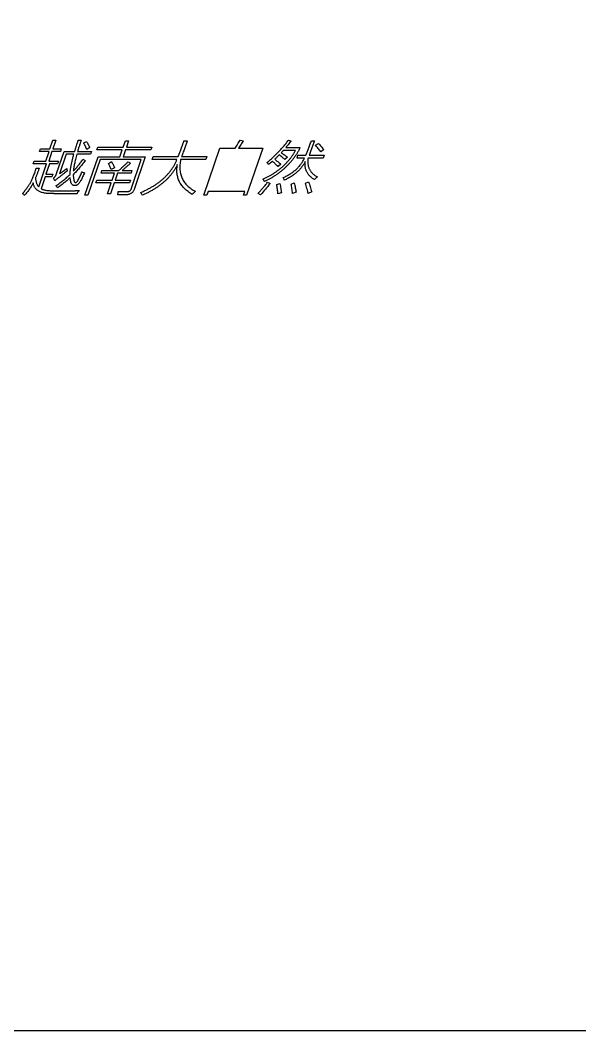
# Model space of a CAD drawing. Header units: millimetres. Extents: x 68706 to 69491, y -6452 to -3374.
# Drawn here: x 69072.3 to 69261.7, y -4143.1 to -3801.2 of the extents above; entities that cross this region are included whole.
import ezdxf

# ---------------------------------------------------------------- set-up
doc = ezdxf.new("R2010")
doc.units = ezdxf.units.MM

msp = doc.modelspace()

# ---------------------------------------------------------------- linework, layer by layer
at = {"color": 7, "linetype": 'Continuous', "lineweight": 25}
for p, q in [((69082.4, -3844.71), (69083.38, -3841.84)), ((69083.38, -3841.84), (69084.38, -3841.84)), ((69084.38, -3841.84), (69083.41, -3844.71)), ((69092.01, -3841.8), (69093, -3841.8)), ((69093.84, -3842.75), (69094.76, -3842.25)), ((69107.22, -3844.14), (69107.95, -3841.98)), ((69107.95, -3841.98), (69108.99, -3841.98)), ((69108.99, -3841.98), (69108.26, -3844.14)), ((69127.77, -3841.98), (69128.89, -3841.98)), ((69146.75, -3841.8), (69147.86, -3841.97)), ((69163.11, -3841.8), (69164, -3842.1)), ((69170.88, -3841.98), (69171.9, -3841.98)), ((69078.91, -3845.64), (69079.22, -3844.71)), ((69082.09, -3845.64), (69078.91, -3845.64)), ((69079.22, -3844.71), (69082.4, -3844.71)), ((69080.97, -3848.92), (69082.09, -3845.64)), ((69083.09, -3845.64), (69081.98, -3848.92)), ((69085.94, -3845.64), (69083.09, -3845.64)), ((69083.41, -3844.71), (69086.25, -3844.71)), ((69084.66, -3853.07), (69087.18, -3845.63)), ((69086.25, -3844.71), (69085.94, -3845.64)), ((69087.18, -3845.63), (69090.78, -3845.63)), ((69091.75, -3845.63), (69096.46, -3845.63)), ((69095.89, -3844.33), (69094.9, -3844.91)), ((69096.46, -3845.63), (69096.14, -3846.56)), ((69098.24, -3845.09), (69098.57, -3844.14)), ((69106.89, -3845.09), (69098.24, -3845.09)), ((69098.57, -3844.14), (69107.22, -3844.14)), ((69106.09, -3847.45), (69106.89, -3845.09)), ((69107.94, -3845.09), (69107.14, -3847.45)), ((69116.55, -3845.09), (69107.94, -3845.09)), ((69108.26, -3844.14), (69116.88, -3844.14)), ((69116.88, -3844.14), (69116.55, -3845.09)), ((69134.45, -3860.42), (69139.88, -3844.45)), ((69139.88, -3844.45), (69145.12, -3844.45)), ((69146.21, -3844.45), (69154.41, -3844.45)), ((69154.41, -3844.45), (69148.97, -3860.46)), ((69165.54, -3845.27), (69161.38, -3845.27)), ((69162.19, -3844.32), (69166.93, -3844.32)), ((69166.93, -3844.32), (69166.59, -3845.33)), ((69172.31, -3843.54), (69173.25, -3842.87)), ((69175.03, -3845.02), (69174.03, -3845.74)), ((69076.78, -3849.85), (69077.1, -3848.92)), ((69077.1, -3848.92), (69080.97, -3848.92)), ((69081.98, -3848.92), (69085.26, -3848.92)), ((69085.26, -3848.92), (69084.94, -3849.85)), ((69087.86, -3846.56), (69085.6, -3853.23)), ((69090.51, -3846.56), (69087.86, -3846.56)), ((69096.14, -3846.56), (69091.5, -3846.56)), ((69093.58, -3848.28), (69094.38, -3848.66)), ((69094.26, -3860.46), (69098.68, -3847.45)), ((69099.39, -3848.38), (69095.28, -3860.46)), ((69098.68, -3847.45), (69106.09, -3847.45)), ((69113.32, -3848.38), (69099.39, -3848.38)), ((69102.21, -3849.68), (69103.22, -3849.07)), ((69107.14, -3847.45), (69114.67, -3847.45)), ((69108.88, -3849.08), (69109.62, -3849.61)), ((69110.04, -3858.02), (69113.32, -3848.38)), ((69114.67, -3847.45), (69111.02, -3858.19)), ((69117, -3848.38), (69117.36, -3847.32)), ((69125.37, -3848.38), (69117, -3848.38)), ((69117.36, -3847.32), (69125.81, -3847.32)), ((69135.13, -3848.38), (69126.63, -3848.38)), ((69126.97, -3847.32), (69135.49, -3847.32)), ((69135.49, -3847.32), (69135.13, -3848.38)), ((69162.82, -3847.56), (69161.94, -3848.39)), ((69166.02, -3847.84), (69166.33, -3846.91)), ((69168.57, -3847.84), (69166.02, -3847.84)), ((69166.33, -3846.91), (69169, -3846.91)), ((69174.85, -3847.84), (69169.75, -3847.84)), ((69170.07, -3846.91), (69175.16, -3846.91)), ((69175.16, -3846.91), (69174.85, -3847.84)), ((69081.23, -3849.85), (69076.78, -3849.85)), ((69077.79, -3851.32), (69078.75, -3851.32)), ((69078.6, -3857.6), (69081.23, -3849.85)), ((69082.24, -3849.85), (69081.06, -3853.32)), ((69084.94, -3849.85), (69082.24, -3849.85)), ((69099.72, -3852.96), (69100.02, -3852.06)), ((69100.02, -3852.06), (69105.73, -3852.06)), ((69104.26, -3851.14), (69103.18, -3851.75)), ((69106.87, -3852.06), (69110.17, -3852.06)), ((69110.17, -3852.06), (69109.86, -3852.96)), ((69160.55, -3849.97), (69159.65, -3850.76)), ((69080.75, -3854.24), (69079.4, -3858.22)), ((69083.09, -3854.24), (69080.75, -3854.24)), ((69081.06, -3853.32), (69083.41, -3853.32)), ((69083.41, -3853.32), (69083.09, -3854.24)), ((69084.05, -3855.56), (69083.6, -3854.68)), ((69097.98, -3856.25), (69098.28, -3855.35)), ((69098.28, -3855.35), (69103.47, -3855.35)), ((69104.28, -3852.96), (69099.72, -3852.96)), ((69103.47, -3855.35), (69104.28, -3852.96)), ((69105.3, -3852.96), (69104.49, -3855.35)), ((69104.49, -3855.35), (69109.69, -3855.35)), ((69109.86, -3852.96), (69105.3, -3852.96)), ((69109.69, -3855.35), (69109.38, -3856.25)), ((69156.05, -3856.05), (69156.91, -3856.46)), ((69168.86, -3856.34), (69169.91, -3855.85)), ((69083.51, -3858.91), (69085.04, -3858.91)), ((69103.16, -3856.25), (69097.98, -3856.25)), ((69101.89, -3859.98), (69103.16, -3856.25)), ((69104.18, -3856.25), (69102.91, -3859.98)), ((69109.38, -3856.25), (69104.18, -3856.25)), ((69135.95, -3859.18), (69135.53, -3860.42)), ((69148.33, -3859.18), (69135.95, -3859.18)), ((69147.9, -3860.46), (69148.33, -3859.18)), ((69159.14, -3856.83), (69160.23, -3856.45)), ((69164.02, -3856.67), (69165.1, -3856.27)), ((69165.69, -3859.38), (69164.54, -3859.8)), ((69170.98, -3859.32), (69169.83, -3859.82)), ((69091.53, -3859.91), (69089.89, -3859.91)), ((69095.28, -3860.46), (69094.26, -3860.46)), ((69102.91, -3859.98), (69101.89, -3859.98)), ((69108.16, -3860.29), (69108, -3860.29)), ((69135.53, -3860.42), (69134.45, -3860.42)), ((69148.97, -3860.46), (69147.9, -3860.46)), ((69153.67, -3860.27), (69152.84, -3859.8)), ((69160.74, -3859.6), (69159.57, -3860)), ((69334.53, -4143.08), (68861.97, -4143.08))]:
    msp.add_line(p, q, dxfattribs=at)
for points, knots in [([(69098.44, -3373.77), (69098.06, -3373.78), (69097.28, -3373.79), (69096.12, -3373.81), (69094.97, -3373.84), (69093.81, -3373.88), (69092.66, -3373.93), (69091.51, -3373.99), (69090.36, -3374.06), (69089.22, -3374.13), (69088.07, -3374.22), (69086.93, -3374.31), (69085.79, -3374.41), (69084.66, -3374.52), (69083.52, -3374.64), (69082.39, -3374.77), (69081.26, -3374.9), (69080.14, -3375.05), (69079.01, -3375.2), (69077.89, -3375.36), (69076.77, -3375.53), (69075.65, -3375.71), (69074.53, -3375.89), (69073.42, -3376.09), (69072.31, -3376.29), (69071.2, -3376.5), (69070.09, -3376.72), (69068.99, -3376.95), (69067.89, -3377.19), (69066.79, -3377.44), (69065.69, -3377.69), (69064.59, -3377.96), (69063.5, -3378.23), (69062.41, -3378.51), (69061.32, -3378.8), (69060.24, -3379.1), (69059.15, -3379.4), (69058.07, -3379.72), (69056.99, -3380.04), (69055.91, -3380.37), (69054.84, -3380.71), (69053.77, -3381.06), (69052.7, -3381.42), (69051.63, -3381.79), (69050.56, -3382.16), (69049.5, -3382.54), (69048.44, -3382.94), (69046.88, -3383.52), (69044.83, -3384.34), (69042.27, -3385.43), (69039.68, -3386.61), (69037.05, -3387.88), (69034.39, -3389.23), (69031.69, -3390.67), (69028.96, -3392.21), (69026.19, -3393.83), (69023.39, -3395.53), (69020.55, -3397.33), (69017.68, -3399.21), (69014.78, -3401.18), (69011.84, -3403.24), (69008.86, -3405.39), (69005.85, -3407.63), (68999.98, -3412.1), (68991.44, -3419.04), (68980.55, -3428.79), (68970.11, -3439.09), (68960.11, -3449.94), (68950.54, -3461.34), (68941.42, -3473.3), (68934.6, -3483.13), (68929.73, -3490.59), (68926.58, -3495.55), (68923.37, -3500.74), (68920.09, -3506.17), (68916.75, -3511.83), (68913.35, -3517.72), (68909.88, -3523.84), (68906.07, -3530.71), (68902, -3538.18), (68897.8, -3546.12), (68893.81, -3553.86), (68890.05, -3561.4), (68886.5, -3568.73), (68883.63, -3574.9), (68881.34, -3579.97), (68879.52, -3584.02), (68877.71, -3588.13), (68875.89, -3592.29), (68874.07, -3596.51), (68872.25, -3600.78), (68870.43, -3605.1), (68868.61, -3609.48), (68866.78, -3613.91), (68864.96, -3618.4), (68863.13, -3622.94), (68861.3, -3627.54), (68859.47, -3632.19), (68857.64, -3636.9), (68855.8, -3641.66), (68853.97, -3646.47), (68852.13, -3651.34), (68850.29, -3656.27), (68848.45, -3661.25), (68846.61, -3666.28), (68843.59, -3674.64), (68839.45, -3686.32), (68834.31, -3701.35), (68829.34, -3716.42), (68824.55, -3731.54), (68819.92, -3746.69), (68815.47, -3761.89), (68811.19, -3777.12), (68807.07, -3792.4), (68803.13, -3807.72), (68799.36, -3823.09), (68795.76, -3838.49), (68792.33, -3853.94), (68789.49, -3867.48), (68787.12, -3879.19), (68785.16, -3889.15), (68783.2, -3899.38), (68781.23, -3909.89), (68779.25, -3920.69), (68777.27, -3931.76), (68775.28, -3943.12), (68773.29, -3954.75), (68771.29, -3966.67), (68769.28, -3978.86), (68767.27, -3991.34), (68765.25, -4004.09), (68763.22, -4017.13), (68761.19, -4030.44), (68759.15, -4044.04), (68757.11, -4057.92), (68755.19, -4071.21), (68753.39, -4083.82), (68751.74, -4095.67), (68750.12, -4107.51), (68748.53, -4119.37), (68746.98, -4131.22), (68745.96, -4139.13), (68745.46, -4143.08)], [0, 0, 0, 0, 0.001295, 0.002587, 0.003877, 0.005165, 0.00645, 0.007734, 0.009015, 0.010295, 0.011573, 0.012849, 0.014123, 0.015396, 0.016667, 0.017936, 0.019204, 0.020471, 0.021737, 0.023001, 0.024264, 0.025527, 0.026788, 0.028048, 0.029308, 0.030567, 0.031825, 0.033082, 0.034339, 0.035596, 0.036852, 0.038108, 0.039364, 0.04062, 0.041876, 0.043131, 0.044387, 0.045643, 0.0469, 0.048156, 0.049414, 0.050671, 0.051929, 0.053188, 0.054448, 0.055708, 0.05697, 0.058232, 0.061259, 0.064359, 0.067534, 0.070786, 0.074116, 0.077526, 0.081018, 0.084592, 0.088249, 0.091992, 0.09582, 0.099735, 0.103737, 0.107828, 0.112009, 0.116279, 0.132523, 0.148793, 0.165128, 0.181565, 0.19814, 0.21489, 0.231848, 0.23814, 0.24469, 0.251497, 0.258563, 0.265888, 0.273474, 0.28132, 0.289428, 0.299757, 0.309773, 0.319476, 0.328868, 0.33795, 0.346724, 0.351618, 0.356567, 0.361573, 0.366635, 0.371754, 0.376929, 0.382161, 0.387449, 0.392794, 0.398196, 0.403655, 0.409171, 0.414744, 0.420375, 0.426062, 0.431807, 0.43761, 0.443469, 0.449387, 0.455362, 0.461395, 0.47912, 0.496827, 0.514517, 0.532193, 0.549856, 0.56751, 0.585156, 0.602796, 0.620432, 0.638068, 0.655704, 0.673343, 0.690988, 0.70199, 0.7133, 0.724918, 0.736844, 0.749079, 0.761622, 0.774474, 0.787635, 0.801105, 0.814884, 0.828973, 0.843371, 0.858079, 0.873097, 0.888425, 0.904062, 0.92001, 0.933344, 0.946677, 0.960009, 0.97334, 0.98667, 1, 1, 1, 1]), ([(69098.44, -3373.77), (69098.06, -3373.78), (69097.28, -3373.79), (69096.12, -3373.81), (69094.97, -3373.84), (69093.81, -3373.88), (69092.66, -3373.93), (69091.51, -3373.99), (69090.36, -3374.06), (69089.22, -3374.13), (69088.07, -3374.22), (69086.93, -3374.31), (69085.79, -3374.41), (69084.66, -3374.52), (69083.52, -3374.64), (69082.39, -3374.77), (69081.26, -3374.9), (69080.14, -3375.05), (69079.01, -3375.2), (69077.89, -3375.36), (69076.77, -3375.53), (69075.65, -3375.71), (69074.53, -3375.89), (69073.42, -3376.09), (69072.31, -3376.29), (69071.2, -3376.5), (69070.09, -3376.72), (69068.99, -3376.95), (69067.89, -3377.19), (69066.79, -3377.44), (69065.69, -3377.69), (69064.59, -3377.96), (69063.5, -3378.23), (69062.41, -3378.51), (69061.32, -3378.8), (69060.24, -3379.1), (69059.15, -3379.4), (69058.07, -3379.72), (69056.99, -3380.04), (69055.91, -3380.37), (69054.84, -3380.71), (69053.77, -3381.06), (69052.7, -3381.42), (69051.63, -3381.79), (69050.56, -3382.16), (69049.5, -3382.54), (69048.44, -3382.94), (69046.88, -3383.52), (69044.83, -3384.34), (69042.27, -3385.43), (69039.68, -3386.61), (69037.05, -3387.88), (69034.39, -3389.23), (69031.69, -3390.67), (69028.96, -3392.21), (69026.19, -3393.83), (69023.39, -3395.53), (69020.55, -3397.33), (69017.68, -3399.21), (69014.78, -3401.18), (69011.84, -3403.24), (69008.86, -3405.39), (69005.85, -3407.63), (68999.98, -3412.1), (68991.44, -3419.04), (68980.55, -3428.79), (68970.11, -3439.09), (68960.11, -3449.94), (68950.54, -3461.34), (68941.42, -3473.3), (68934.6, -3483.13), (68929.73, -3490.59), (68926.58, -3495.55), (68923.37, -3500.74), (68920.09, -3506.17), (68916.75, -3511.83), (68913.35, -3517.72), (68909.88, -3523.84), (68906.07, -3530.71), (68902, -3538.18), (68897.8, -3546.12), (68893.81, -3553.86), (68890.05, -3561.4), (68886.5, -3568.73), (68883.63, -3574.9), (68881.34, -3579.97), (68879.52, -3584.02), (68877.71, -3588.13), (68875.89, -3592.29), (68874.07, -3596.51), (68872.25, -3600.78), (68870.43, -3605.1), (68868.61, -3609.48), (68866.78, -3613.91), (68864.96, -3618.4), (68863.13, -3622.94), (68861.3, -3627.54), (68859.47, -3632.19), (68857.64, -3636.9), (68855.8, -3641.66), (68853.97, -3646.47), (68852.13, -3651.34), (68850.29, -3656.27), (68848.45, -3661.25), (68846.61, -3666.28), (68843.59, -3674.64), (68839.45, -3686.32), (68834.31, -3701.35), (68829.34, -3716.42), (68824.55, -3731.54), (68819.92, -3746.69), (68815.47, -3761.89), (68811.19, -3777.12), (68807.07, -3792.4), (68803.13, -3807.72), (68799.36, -3823.09), (68795.76, -3838.49), (68792.33, -3853.94), (68789.49, -3867.48), (68787.12, -3879.19), (68785.16, -3889.15), (68783.2, -3899.38), (68781.23, -3909.89), (68779.25, -3920.69), (68777.27, -3931.76), (68775.28, -3943.12), (68773.29, -3954.75), (68771.29, -3966.67), (68769.28, -3978.86), (68767.27, -3991.34), (68765.25, -4004.09), (68763.22, -4017.13), (68761.19, -4030.44), (68759.15, -4044.04), (68757.11, -4057.92), (68755.19, -4071.21), (68753.39, -4083.82), (68751.74, -4095.67), (68750.12, -4107.51), (68748.53, -4119.37), (68746.98, -4131.22), (68745.96, -4139.13), (68745.46, -4143.08)], [0, 0, 0, 0, 0.001295, 0.002587, 0.003877, 0.005165, 0.00645, 0.007734, 0.009015, 0.010295, 0.011573, 0.012849, 0.014123, 0.015396, 0.016667, 0.017936, 0.019204, 0.020471, 0.021737, 0.023001, 0.024264, 0.025527, 0.026788, 0.028048, 0.029308, 0.030567, 0.031825, 0.033082, 0.034339, 0.035596, 0.036852, 0.038108, 0.039364, 0.04062, 0.041876, 0.043131, 0.044387, 0.045643, 0.0469, 0.048156, 0.049414, 0.050671, 0.051929, 0.053188, 0.054448, 0.055708, 0.05697, 0.058232, 0.061259, 0.064359, 0.067534, 0.070786, 0.074116, 0.077526, 0.081018, 0.084592, 0.088249, 0.091992, 0.09582, 0.099735, 0.103737, 0.107828, 0.112009, 0.116279, 0.132523, 0.148793, 0.165128, 0.181565, 0.19814, 0.21489, 0.231848, 0.23814, 0.24469, 0.251497, 0.258563, 0.265888, 0.273474, 0.28132, 0.289428, 0.299757, 0.309773, 0.319476, 0.328868, 0.33795, 0.346724, 0.351618, 0.356567, 0.361573, 0.366635, 0.371754, 0.376929, 0.382161, 0.387449, 0.392794, 0.398196, 0.403655, 0.409171, 0.414744, 0.420375, 0.426062, 0.431807, 0.43761, 0.443469, 0.449387, 0.455362, 0.461395, 0.47912, 0.496827, 0.514517, 0.532193, 0.549856, 0.56751, 0.585156, 0.602796, 0.620432, 0.638068, 0.655704, 0.673343, 0.690988, 0.70199, 0.7133, 0.724918, 0.736844, 0.749079, 0.761622, 0.774474, 0.787635, 0.801105, 0.814884, 0.828973, 0.843371, 0.858079, 0.873097, 0.888425, 0.904062, 0.92001, 0.933344, 0.946677, 0.960009, 0.97334, 0.98667, 1, 1, 1, 1]), ([(69451.05, -4143.08), (69450.77, -4140.89), (69450.21, -4136.51), (69449.36, -4129.95), (69448.5, -4123.39), (69447.63, -4116.83), (69446.76, -4110.27), (69445.87, -4103.71), (69444.97, -4097.15), (69444.06, -4090.59), (69443.14, -4084.04), (69442.22, -4077.48), (69440.32, -4064.22), (69437.45, -4044.6), (69433.59, -4018.97), (69429.74, -3994.37), (69425.93, -3970.8), (69422.14, -3948.27), (69418.38, -3926.77), (69414.64, -3906.3), (69410.92, -3886.86), (69407.73, -3870.89), (69405.04, -3858.06), (69402.86, -3848), (69400.61, -3837.97), (69398.28, -3827.95), (69395.89, -3817.95), (69393.42, -3807.97), (69390.88, -3798), (69388.26, -3788.06), (69385.58, -3778.13), (69382.82, -3768.22), (69379.99, -3758.33), (69377.09, -3748.46), (69374.12, -3738.6), (69371.08, -3728.76), (69367.96, -3718.94), (69364.77, -3709.14), (69361.51, -3699.36), (69358.18, -3689.59), (69354.77, -3679.85), (69351.18, -3669.79), (69347.42, -3659.5), (69343.53, -3649.06), (69339.65, -3638.88), (69335.78, -3628.95), (69331.93, -3619.29), (69328.09, -3609.88), (69324.26, -3600.73), (69320.45, -3591.84), (69316.64, -3583.21), (69313.5, -3576.26), (69311.01, -3570.88), (69309.16, -3566.97), (69307.23, -3562.99), (69305.25, -3558.95), (69303.19, -3554.84), (69301.06, -3550.68), (69298.87, -3546.44), (69296.61, -3542.15), (69294.28, -3537.79), (69291.89, -3533.37), (69287.97, -3526.22), (69282.61, -3516.7), (69275.86, -3505.17), (69269.36, -3494.58), (69263.84, -3486.04), (69259.21, -3479.24), (69255.39, -3473.86), (69251.5, -3468.59), (69247.51, -3463.42), (69243.44, -3458.36), (69239.29, -3453.4), (69235.05, -3448.54), (69230.73, -3443.79), (69226.33, -3439.14), (69221.84, -3434.59), (69217.26, -3430.15), (69212.6, -3425.81), (69207.86, -3421.57), (69203.03, -3417.44), (69198.12, -3413.41), (69193.04, -3409.42), (69187.86, -3405.52), (69182.63, -3401.78), (69177.51, -3398.31), (69172.49, -3395.12), (69167.58, -3392.2), (69162.78, -3389.55), (69158.08, -3387.18), (69153.49, -3385.07), (69149.71, -3383.54), (69146.74, -3382.43), (69144.53, -3381.66), (69142.32, -3380.91), (69140.1, -3380.21), (69137.87, -3379.54), (69135.62, -3378.91), (69133.37, -3378.31), (69131.11, -3377.75), (69128.84, -3377.23), (69126.56, -3376.74), (69124.27, -3376.3), (69121.97, -3375.88), (69119.66, -3375.51), (69117.34, -3375.17), (69115.01, -3374.86), (69112.67, -3374.6), (69110.33, -3374.37), (69107.97, -3374.17), (69105.6, -3374.02), (69103.22, -3373.9), (69100.84, -3373.81), (69099.24, -3373.79), (69098.44, -3373.77)], [0, 0, 0, 0, 0.007382, 0.014763, 0.022145, 0.029527, 0.03691, 0.044292, 0.051675, 0.059059, 0.066442, 0.073826, 0.08121, 0.111264, 0.140175, 0.167943, 0.19457, 0.220057, 0.244403, 0.267611, 0.289683, 0.310618, 0.322095, 0.333569, 0.345041, 0.356511, 0.36798, 0.379448, 0.390916, 0.402386, 0.413856, 0.425328, 0.436802, 0.44828, 0.459761, 0.471247, 0.482737, 0.494233, 0.505735, 0.517243, 0.528759, 0.540282, 0.552984, 0.565411, 0.577564, 0.589442, 0.601048, 0.612381, 0.623443, 0.634233, 0.644754, 0.655007, 0.659743, 0.664575, 0.669503, 0.674527, 0.679648, 0.684867, 0.690182, 0.695595, 0.701105, 0.706713, 0.712419, 0.728381, 0.743283, 0.757129, 0.769927, 0.777317, 0.784667, 0.791978, 0.799254, 0.806497, 0.813711, 0.820899, 0.828063, 0.835206, 0.842332, 0.849443, 0.856543, 0.863634, 0.870721, 0.877805, 0.884891, 0.892335, 0.899503, 0.906399, 0.91303, 0.919399, 0.925514, 0.931381, 0.937009, 0.942408, 0.945018, 0.947623, 0.950226, 0.952826, 0.955425, 0.958023, 0.96062, 0.963217, 0.965816, 0.968416, 0.971019, 0.973625, 0.976235, 0.978849, 0.981468, 0.984093, 0.986724, 0.989362, 0.992009, 0.994663, 0.997327, 1, 1, 1, 1]), ([(69451.05, -4143.08), (69450.77, -4140.89), (69450.21, -4136.51), (69449.36, -4129.95), (69448.5, -4123.39), (69447.63, -4116.83), (69446.76, -4110.27), (69445.87, -4103.71), (69444.97, -4097.15), (69444.06, -4090.59), (69443.14, -4084.04), (69442.22, -4077.48), (69440.32, -4064.22), (69437.45, -4044.6), (69433.59, -4018.97), (69429.74, -3994.37), (69425.93, -3970.8), (69422.14, -3948.27), (69418.38, -3926.77), (69414.64, -3906.3), (69410.92, -3886.86), (69407.73, -3870.89), (69405.04, -3858.06), (69402.86, -3848), (69400.61, -3837.97), (69398.28, -3827.95), (69395.89, -3817.95), (69393.42, -3807.97), (69390.88, -3798), (69388.26, -3788.06), (69385.58, -3778.13), (69382.82, -3768.22), (69379.99, -3758.33), (69377.09, -3748.46), (69374.12, -3738.6), (69371.08, -3728.76), (69367.96, -3718.94), (69364.77, -3709.14), (69361.51, -3699.36), (69358.18, -3689.59), (69354.77, -3679.85), (69351.18, -3669.79), (69347.42, -3659.5), (69343.53, -3649.06), (69339.65, -3638.88), (69335.78, -3628.95), (69331.93, -3619.29), (69328.09, -3609.88), (69324.26, -3600.73), (69320.45, -3591.84), (69316.64, -3583.21), (69313.5, -3576.26), (69311.01, -3570.88), (69309.16, -3566.97), (69307.23, -3562.99), (69305.25, -3558.95), (69303.19, -3554.84), (69301.06, -3550.68), (69298.87, -3546.44), (69296.61, -3542.15), (69294.28, -3537.79), (69291.89, -3533.37), (69287.97, -3526.22), (69282.61, -3516.7), (69275.86, -3505.17), (69269.36, -3494.58), (69263.84, -3486.04), (69259.21, -3479.24), (69255.39, -3473.86), (69251.5, -3468.59), (69247.51, -3463.42), (69243.44, -3458.36), (69239.29, -3453.4), (69235.05, -3448.54), (69230.73, -3443.79), (69226.33, -3439.14), (69221.84, -3434.59), (69217.26, -3430.15), (69212.6, -3425.81), (69207.86, -3421.57), (69203.03, -3417.44), (69198.12, -3413.41), (69193.04, -3409.42), (69187.86, -3405.52), (69182.63, -3401.78), (69177.51, -3398.31), (69172.49, -3395.12), (69167.58, -3392.2), (69162.78, -3389.55), (69158.08, -3387.18), (69153.49, -3385.07), (69149.71, -3383.54), (69146.74, -3382.43), (69144.53, -3381.66), (69142.32, -3380.91), (69140.1, -3380.21), (69137.87, -3379.54), (69135.62, -3378.91), (69133.37, -3378.31), (69131.11, -3377.75), (69128.84, -3377.23), (69126.56, -3376.74), (69124.27, -3376.3), (69121.97, -3375.88), (69119.66, -3375.51), (69117.34, -3375.17), (69115.01, -3374.86), (69112.67, -3374.6), (69110.33, -3374.37), (69107.97, -3374.17), (69105.6, -3374.02), (69103.22, -3373.9), (69100.84, -3373.81), (69099.24, -3373.79), (69098.44, -3373.77)], [0, 0, 0, 0, 0.0073815, 0.0147632, 0.0221451, 0.0295273, 0.0369097, 0.0442923, 0.0516753, 0.0590585, 0.0664421, 0.0738259, 0.0812102, 0.1112641, 0.140175, 0.1679435, 0.1945704, 0.2200566, 0.2444032, 0.2676114, 0.2896826, 0.3106184, 0.3220953, 0.3335693, 0.345041, 0.356511, 0.3679798, 0.3794481, 0.3909165, 0.4023855, 0.4138558, 0.4253279, 0.4368025, 0.4482801, 0.4597614, 0.4712469, 0.4827372, 0.494233, 0.5057347, 0.5172431, 0.5287587, 0.540282, 0.5529842, 0.5654112, 0.5775637, 0.5894424, 0.6010479, 0.612381, 0.6234425, 0.6342334, 0.6447544, 0.6550066, 0.6597427, 0.6645746, 0.6695026, 0.6745272, 0.6796484, 0.6848665, 0.6901819, 0.6955946, 0.701105, 0.7067132, 0.7124194, 0.7283814, 0.7432827, 0.7571289, 0.7699267, 0.7773172, 0.7846667, 0.791978, 0.7992539, 0.8064975, 0.8137114, 0.8208989, 0.8280627, 0.8352059, 0.8423317, 0.8494429, 0.8565428, 0.8636345, 0.8707209, 0.8778053, 0.8848908, 0.8923349, 0.8995029, 0.9063995, 0.9130295, 0.9193988, 0.9255136, 0.9313811, 0.9370095, 0.942408, 0.9450175, 0.9476233, 0.950226, 0.9528263, 0.955425, 0.9580225, 0.9606198, 0.9632174, 0.9658161, 0.9684164, 0.9710192, 0.973625, 0.9762346, 0.9788486, 0.9814677, 0.9840926, 0.986724, 0.9893624, 0.9920086, 0.9946631, 0.9973267, 1, 1, 1, 1]), ([(69158.25, -3536.03), (69158.94, -3536.91), (69159.62, -3537.79), (69162.6, -3541.75), (69164.8, -3544.89), (69169.07, -3551.25), (69171.13, -3554.47), (69175.17, -3560.97), (69177.15, -3564.25), (69181.05, -3570.85), (69182.96, -3574.17), (69186.74, -3580.84), (69188.61, -3584.2), (69192.29, -3590.93), (69194.11, -3594.32), (69196.8, -3599.42), (69197.68, -3601.12), (69199.45, -3604.54), (69200.32, -3606.25), (69202.91, -3611.41), (69204.6, -3614.85), (69207.86, -3621.78), (69209.45, -3625.26), (69212.55, -3632.23), (69214.07, -3635.73), (69217.07, -3642.74), (69218.55, -3646.25), (69222.94, -3656.79), (69225.81, -3663.84), (69234.23, -3685.04), (69239.58, -3699.26), (69254.9, -3742.12), (69264.12, -3771.01), (69276.43, -3814.8), (69280.29, -3829.47), (69285.7, -3851.59), (69287.43, -3858.98), (69290.79, -3873.81), (69292.41, -3881.24), (69295.51, -3896.14), (69296.98, -3903.62), (69299.83, -3918.6), (69301.2, -3926.11), (69305.26, -3948.64), (69307.89, -3963.69), (69319.71, -4033.4), (69327.93, -4088.17), (69335.1, -4143.08)], [0.052414, 0.052414, 0.052414, 0.052414, 0.0546875, 0.0546875, 0.0625, 0.0625, 0.0703125, 0.0703125, 0.078125, 0.078125, 0.0859375, 0.0859375, 0.09375, 0.09375, 0.1015625, 0.1015625, 0.1054688, 0.1054688, 0.109375, 0.109375, 0.1171875, 0.1171875, 0.125, 0.125, 0.1328125, 0.1328125, 0.140625, 0.140625, 0.15625, 0.15625, 0.1875, 0.1875, 0.25, 0.25, 0.28125, 0.28125, 0.296875, 0.296875, 0.3125, 0.3125, 0.328125, 0.328125, 0.34375, 0.34375, 0.375, 0.375, 0.4884532, 0.4884532, 0.4884532, 0.4884532]), ([(69090.78, -3845.63), (69090.82, -3845.49), (69090.91, -3845.22), (69091.03, -3844.79), (69091.17, -3844.35), (69091.32, -3843.88), (69091.48, -3843.39), (69091.64, -3842.88), (69091.82, -3842.35), (69091.95, -3841.98), (69092.01, -3841.8)], [0, 0, 0, 0, 0.104556, 0.215171, 0.331165, 0.453435, 0.581311, 0.715033, 0.854369, 1, 1, 1, 1]), ([(69093, -3841.8), (69092.89, -3842.11), (69092.67, -3842.73), (69092.35, -3843.68), (69092.04, -3844.64), (69091.85, -3845.3), (69091.75, -3845.63)], [0, 0, 0, 0, 0.243481, 0.490978, 0.743434, 1, 1, 1, 1]), ([(69094.76, -3842.25), (69094.83, -3842.38), (69094.97, -3842.61), (69095.17, -3842.94), (69095.34, -3843.25), (69095.49, -3843.52), (69095.62, -3843.77), (69095.73, -3843.98), (69095.82, -3844.16), (69095.86, -3844.28), (69095.89, -3844.33)], [0, 0, 0, 0, 0.180281, 0.344168, 0.493329, 0.626132, 0.742608, 0.84443, 0.930031, 1, 1, 1, 1]), ([(69128.89, -3841.98), (69128.83, -3842.16), (69128.71, -3842.54), (69128.5, -3843.12), (69128.29, -3843.73), (69128.05, -3844.38), (69127.8, -3845.07), (69127.54, -3845.79), (69127.26, -3846.54), (69127.07, -3847.06), (69126.97, -3847.32)], [0, 0, 0, 0, 0.10161, 0.209443, 0.324763, 0.446316, 0.574882, 0.709516, 0.851636, 1, 1, 1, 1]), ([(69127.15, -3843.77), (69127.19, -3843.65), (69127.28, -3843.4), (69127.42, -3842.99), (69127.58, -3842.51), (69127.7, -3842.17), (69127.77, -3841.98)], [0, 0, 0, 0, 0.19226, 0.423272, 0.691549, 1, 1, 1, 1]), ([(69145.12, -3844.45), (69145.25, -3844.25), (69145.52, -3843.84), (69145.92, -3843.2), (69146.33, -3842.51), (69146.61, -3842.04), (69146.75, -3841.8)], [0, 0, 0, 0, 0.229303, 0.472178, 0.729644, 1, 1, 1, 1]), ([(69147.86, -3841.97), (69147.6, -3842.38), (69147.06, -3843.22), (69146.5, -3844.04), (69146.21, -3844.45)], [0, 0, 0, 0, 0.489899, 1, 1, 1, 1]), ([(69155.85, -3849.38), (69156.18, -3849.11), (69156.85, -3848.57), (69157.82, -3847.71), (69158.76, -3846.82), (69159.68, -3845.89), (69160.58, -3844.92), (69161.45, -3843.92), (69162.3, -3842.88), (69162.84, -3842.16), (69163.11, -3841.8)], [0, 0, 0, 0, 0.122398, 0.245051, 0.368466, 0.492607, 0.61779, 0.743965, 0.871269, 1, 1, 1, 1]), ([(69164, -3842.1), (69163.83, -3842.31), (69163.51, -3842.72), (69163.04, -3843.31), (69162.61, -3843.84), (69162.33, -3844.16), (69162.19, -3844.32)], [0, 0, 0, 0, 0.283768, 0.545067, 0.784091, 1, 1, 1, 1]), ([(69169, -3846.91), (69169.07, -3846.74), (69169.23, -3846.38), (69169.45, -3845.83), (69169.68, -3845.25), (69169.91, -3844.65), (69170.15, -3844.02), (69170.39, -3843.37), (69170.63, -3842.68), (69170.79, -3842.22), (69170.88, -3841.98)], [0, 0, 0, 0, 0.107853, 0.220917, 0.338408, 0.460945, 0.588427, 0.720672, 0.8582, 1, 1, 1, 1]), ([(69171.9, -3841.98), (69171.76, -3842.38), (69171.47, -3843.19), (69171.03, -3844.41), (69170.56, -3845.66), (69170.23, -3846.49), (69170.07, -3846.91)], [0, 0, 0, 0, 0.241749, 0.489065, 0.741976, 1, 1, 1, 1]), ([(69094.9, -3844.91), (69094.87, -3844.84), (69094.81, -3844.7), (69094.71, -3844.47), (69094.6, -3844.23), (69094.47, -3843.97), (69094.33, -3843.69), (69094.18, -3843.39), (69094.01, -3843.08), (69093.9, -3842.87), (69093.84, -3842.75)], [0, 0, 0, 0, 0.091728, 0.19299, 0.303711, 0.424003, 0.554396, 0.693309, 0.841859, 1, 1, 1, 1]), ([(69125.81, -3847.32), (69125.89, -3847.14), (69126.03, -3846.79), (69126.25, -3846.23), (69126.47, -3845.66), (69126.61, -3845.27), (69126.69, -3845.07)], [0, 0, 0, 0, 0.235873, 0.481398, 0.736412, 1, 1, 1, 1]), ([(69126.69, -3845.07), (69126.76, -3844.86), (69126.92, -3844.43), (69127.07, -3843.99), (69127.15, -3843.77)], [0, 0, 0, 0, 0.4813508, 1, 1, 1, 1]), ([(69154.5, -3854.93), (69154.8, -3854.79), (69155.4, -3854.53), (69156.28, -3854.09), (69157.13, -3853.63), (69157.95, -3853.14), (69158.74, -3852.63), (69159.5, -3852.09), (69160.24, -3851.52), (69160.94, -3850.93), (69161.62, -3850.31), (69162.27, -3849.67), (69162.88, -3849), (69163.48, -3848.31), (69164.04, -3847.59), (69164.57, -3846.84), (69165.08, -3846.07), (69165.39, -3845.54), (69165.54, -3845.27)], [0, 0, 0, 0, 0.066616, 0.132159, 0.19672, 0.260639, 0.32374, 0.386328, 0.448132, 0.509792, 0.571003, 0.63202, 0.692949, 0.754025, 0.814955, 0.876275, 0.937885, 1, 1, 1, 1]), ([(69166.59, -3845.33), (69166.42, -3845.62), (69166.07, -3846.2), (69165.51, -3847.04), (69164.92, -3847.85), (69164.32, -3848.64), (69163.68, -3849.39), (69163.02, -3850.11), (69162.33, -3850.81), (69161.62, -3851.48), (69160.88, -3852.11), (69160.12, -3852.72), (69159.33, -3853.3), (69158.52, -3853.85), (69157.68, -3854.38), (69156.81, -3854.87), (69155.92, -3855.34), (69155.31, -3855.62), (69155, -3855.76)], [0, 0, 0, 0, 0.064284, 0.12792, 0.190952, 0.253552, 0.315633, 0.377429, 0.439163, 0.500543, 0.562055, 0.623663, 0.685356, 0.747442, 0.809754, 0.8726, 0.935936, 1, 1, 1, 1]), ([(69161.38, -3845.27), (69161.26, -3845.41), (69161.03, -3845.68), (69160.78, -3845.94), (69160.65, -3846.07)], [0, 0, 0, 0, 0.49575, 1, 1, 1, 1]), ([(69174.03, -3845.74), (69173.9, -3845.55), (69173.63, -3845.17), (69173.21, -3844.61), (69172.77, -3844.06), (69172.47, -3843.71), (69172.31, -3843.54)], [0, 0, 0, 0, 0.251831, 0.501948, 0.75163, 1, 1, 1, 1]), ([(69173.25, -3842.87), (69173.42, -3843.05), (69173.73, -3843.41), (69174.19, -3843.95), (69174.62, -3844.48), (69174.9, -3844.84), (69175.03, -3845.02)], [0, 0, 0, 0, 0.260007, 0.512427, 0.759477, 1, 1, 1, 1]), ([(69089.22, -3853.39), (69089.22, -3853.29), (69089.22, -3853.1), (69089.24, -3852.8), (69089.26, -3852.48), (69089.3, -3852.14), (69089.34, -3851.78), (69089.4, -3851.4), (69089.46, -3851), (69089.54, -3850.58), (69089.62, -3850.15), (69089.72, -3849.69), (69089.82, -3849.22), (69089.94, -3848.72), (69090.07, -3848.21), (69090.2, -3847.67), (69090.35, -3847.12), (69090.46, -3846.75), (69090.51, -3846.56)], [0, 0, 0, 0, 0.040584, 0.083675, 0.129735, 0.178763, 0.230778, 0.285505, 0.343599, 0.404462, 0.468375, 0.534942, 0.605059, 0.67794, 0.753997, 0.832639, 0.914972, 1, 1, 1, 1]), ([(69094.38, -3848.66), (69094.2, -3848.89), (69093.85, -3849.35), (69093.32, -3850.02), (69092.8, -3850.67), (69092.29, -3851.29), (69091.78, -3851.87), (69091.28, -3852.44), (69090.78, -3852.97), (69090.45, -3853.31), (69090.29, -3853.48)], [0, 0, 0, 0, 0.139269, 0.274413, 0.405815, 0.532575, 0.655595, 0.774325, 0.889106, 1, 1, 1, 1]), ([(69091.5, -3846.56), (69091.42, -3846.85), (69091.27, -3847.43), (69091.05, -3848.27), (69090.87, -3849.06), (69090.71, -3849.8), (69090.57, -3850.49), (69090.46, -3851.14), (69090.37, -3851.73), (69090.33, -3852.11), (69090.32, -3852.29)], [0, 0, 0, 0, 0.157439, 0.30528, 0.444029, 0.57325, 0.69356, 0.804836, 0.906834, 1, 1, 1, 1]), ([(69090.32, -3852.29), (69090.6, -3851.98), (69091.17, -3851.36), (69091.99, -3850.39), (69092.8, -3849.36), (69093.32, -3848.64), (69093.58, -3848.28)], [0, 0, 0, 0, 0.240967, 0.487599, 0.740283, 1, 1, 1, 1]), ([(69103.22, -3849.07), (69103.32, -3849.24), (69103.51, -3849.57), (69103.78, -3850.08), (69104.03, -3850.61), (69104.18, -3850.96), (69104.26, -3851.14)], [0, 0, 0, 0, 0.2468436, 0.4961387, 0.7470992, 1, 1, 1, 1]), ([(69105.73, -3852.06), (69106.01, -3851.8), (69106.56, -3851.3), (69107.37, -3850.54), (69108.14, -3849.81), (69108.63, -3849.32), (69108.88, -3849.08)], [0, 0, 0, 0, 0.263307, 0.517637, 0.763044, 1, 1, 1, 1]), ([(69113.15, -3859.49), (69113.53, -3859.32), (69114.28, -3858.99), (69115.37, -3858.46), (69116.41, -3857.91), (69117.4, -3857.32), (69118.34, -3856.72), (69119.23, -3856.08), (69120.07, -3855.43), (69120.86, -3854.75), (69121.6, -3854.04), (69122.29, -3853.31), (69122.93, -3852.55), (69123.52, -3851.77), (69124.06, -3850.96), (69124.55, -3850.13), (69124.99, -3849.27), (69125.24, -3848.68), (69125.37, -3848.38)], [0, 0, 0, 0, 0.073582, 0.145053, 0.214585, 0.282294, 0.34813, 0.412446, 0.475267, 0.536813, 0.597023, 0.656292, 0.714656, 0.772443, 0.829576, 0.886474, 0.943243, 1, 1, 1, 1]), ([(69126.63, -3848.38), (69126.58, -3848.69), (69126.48, -3849.29), (69126.39, -3850.17), (69126.37, -3851.03), (69126.4, -3851.85), (69126.5, -3852.64), (69126.67, -3853.39), (69126.88, -3854.12), (69127.17, -3854.8), (69127.52, -3855.46), (69127.93, -3856.08), (69128.4, -3856.67), (69128.93, -3857.22), (69129.52, -3857.74), (69130.18, -3858.23), (69130.89, -3858.69), (69131.4, -3858.96), (69131.66, -3859.09)], [0, 0, 0, 0, 0.0721857, 0.1413558, 0.207563, 0.2711469, 0.3327148, 0.3924811, 0.4510026, 0.5087465, 0.5660725, 0.623668, 0.6819733, 0.7413488, 0.8025644, 0.8657276, 0.9315287, 1, 1, 1, 1]), ([(69157.69, -3848.95), (69157.48, -3849.14), (69157.06, -3849.52), (69156.62, -3849.87), (69156.39, -3850.05)], [0, 0, 0, 0, 0.492664, 1, 1, 1, 1]), ([(69159.65, -3850.76), (69159.6, -3850.71), (69159.49, -3850.59), (69159.31, -3850.42), (69159.11, -3850.22), (69158.88, -3850), (69158.62, -3849.77), (69158.33, -3849.51), (69158.02, -3849.24), (69157.8, -3849.05), (69157.69, -3848.95)], [0, 0, 0, 0, 0.0825109, 0.1771006, 0.2838186, 0.4026798, 0.5336949, 0.6769521, 0.8323859, 1, 1, 1, 1]), ([(69158.57, -3848.15), (69158.56, -3848.17), (69158.52, -3848.21), (69158.49, -3848.24), (69158.47, -3848.26)], [0, 0, 0, 0, 0.554014, 1, 1, 1, 1]), ([(69158.47, -3848.26), (69158.64, -3848.39), (69158.98, -3848.65), (69159.49, -3849.07), (69160.02, -3849.51), (69160.37, -3849.82), (69160.55, -3849.97)], [0, 0, 0, 0, 0.236873, 0.482341, 0.736467, 1, 1, 1, 1]), ([(69159.98, -3846.77), (69159.89, -3846.86), (69159.7, -3847.06), (69159.38, -3847.37), (69159, -3847.75), (69158.72, -3848.01), (69158.57, -3848.15)], [0, 0, 0, 0, 0.189942, 0.419905, 0.689912, 1, 1, 1, 1]), ([(69161.94, -3848.39), (69161.81, -3848.28), (69161.53, -3848.03), (69161.07, -3847.65), (69160.55, -3847.22), (69160.18, -3846.93), (69159.98, -3846.77)], [0, 0, 0, 0, 0.203194, 0.436997, 0.703053, 1, 1, 1, 1]), ([(69160.65, -3846.07), (69160.72, -3846.11), (69160.86, -3846.2), (69161.09, -3846.35), (69161.33, -3846.52), (69161.59, -3846.69), (69161.87, -3846.89), (69162.17, -3847.1), (69162.49, -3847.33), (69162.7, -3847.48), (69162.82, -3847.56)], [0, 0, 0, 0, 0.092764, 0.19545, 0.307174, 0.426726, 0.556233, 0.695701, 0.843622, 1, 1, 1, 1]), ([(69161.3, -3854.47), (69161.52, -3854.37), (69161.95, -3854.17), (69162.58, -3853.85), (69163.18, -3853.51), (69163.76, -3853.17), (69164.31, -3852.8), (69164.83, -3852.42), (69165.33, -3852.03), (69165.8, -3851.62), (69166.24, -3851.2), (69166.66, -3850.77), (69167.04, -3850.31), (69167.4, -3849.85), (69167.73, -3849.37), (69168.04, -3848.87), (69168.32, -3848.36), (69168.49, -3848.01), (69168.57, -3847.84)], [0, 0, 0, 0, 0.071978, 0.142025, 0.210622, 0.277581, 0.342899, 0.40709, 0.469705, 0.531445, 0.59205, 0.651656, 0.710623, 0.769081, 0.82701, 0.884728, 0.942383, 1, 1, 1, 1]), ([(69168.82, -3849.06), (69168.72, -3849.23), (69168.54, -3849.56), (69168.24, -3850.04), (69167.92, -3850.51), (69167.58, -3850.96), (69167.21, -3851.4), (69166.82, -3851.83), (69166.41, -3852.24), (69165.97, -3852.64), (69165.52, -3853.03), (69165.04, -3853.4), (69164.54, -3853.75), (69164.02, -3854.1), (69163.47, -3854.43), (69162.91, -3854.75), (69162.32, -3855.06), (69161.91, -3855.25), (69161.71, -3855.34)], [0, 0, 0, 0, 0.058684, 0.117302, 0.175986, 0.234925, 0.294175, 0.353864, 0.414119, 0.475262, 0.536977, 0.599595, 0.663226, 0.728137, 0.794003, 0.86131, 0.929857, 1, 1, 1, 1]), ([(69171.92, -3855.13), (69171.77, -3855.04), (69171.48, -3854.86), (69171.07, -3854.57), (69170.7, -3854.26), (69170.35, -3853.94), (69170.04, -3853.61), (69169.77, -3853.26), (69169.52, -3852.9), (69169.31, -3852.53), (69169.13, -3852.14), (69168.99, -3851.74), (69168.87, -3851.33), (69168.8, -3850.9), (69168.75, -3850.46), (69168.74, -3850), (69168.76, -3849.54), (69168.8, -3849.22), (69168.82, -3849.06)], [0, 0, 0, 0, 0.0716309, 0.14024, 0.2066154, 0.2710292, 0.3332246, 0.3938362, 0.4534798, 0.5121799, 0.570476, 0.628813, 0.6874607, 0.7468831, 0.8076406, 0.8696736, 0.9336966, 1, 1, 1, 1]), ([(69169.75, -3847.84), (69169.73, -3848.02), (69169.68, -3848.37), (69169.66, -3848.9), (69169.66, -3849.4), (69169.7, -3849.89), (69169.78, -3850.36), (69169.89, -3850.81), (69170.04, -3851.23), (69170.22, -3851.65), (69170.43, -3852.04), (69170.69, -3852.41), (69170.97, -3852.76), (69171.29, -3853.1), (69171.66, -3853.41), (69172.05, -3853.71), (69172.47, -3853.98), (69172.78, -3854.15), (69172.93, -3854.23)], [0, 0, 0, 0, 0.0709316, 0.1388977, 0.2045416, 0.2677989, 0.3290705, 0.388703, 0.4474573, 0.5054067, 0.5635066, 0.6217235, 0.6805106, 0.7405751, 0.8020797, 0.8658663, 0.9315982, 1, 1, 1, 1]), ([(69075.78, -3856.21), (69075.86, -3856.06), (69076.02, -3855.75), (69076.26, -3855.26), (69076.51, -3854.72), (69076.75, -3854.13), (69077.01, -3853.5), (69077.26, -3852.81), (69077.53, -3852.08), (69077.7, -3851.58), (69077.79, -3851.32)], [0, 0, 0, 0, 0.095228, 0.198658, 0.310634, 0.430966, 0.560202, 0.698195, 0.844675, 1, 1, 1, 1]), ([(69078.75, -3851.32), (69078.69, -3851.49), (69078.58, -3851.81), (69078.41, -3852.28), (69078.24, -3852.73), (69078.08, -3853.16), (69077.92, -3853.56), (69077.77, -3853.95), (69077.63, -3854.31), (69077.53, -3854.54), (69077.48, -3854.65)], [0, 0, 0, 0, 0.1481388, 0.2889431, 0.4242025, 0.5526097, 0.6739874, 0.7892609, 0.8975314, 1, 1, 1, 1]), ([(69088.28, -3852.25), (69088.04, -3852.42), (69087.55, -3852.77), (69086.8, -3853.34), (69086.01, -3853.94), (69085.47, -3854.37), (69085.19, -3854.59)], [0, 0, 0, 0, 0.225499, 0.467356, 0.725169, 1, 1, 1, 1]), ([(69085.6, -3853.23), (69086.02, -3852.93), (69086.87, -3852.32), (69087.7, -3851.68), (69088.12, -3851.36)], [0, 0, 0, 0, 0.494671, 1, 1, 1, 1]), ([(69088.12, -3851.36), (69088.14, -3851.46), (69088.15, -3851.65), (69088.19, -3851.9), (69088.22, -3852.1), (69088.26, -3852.2), (69088.28, -3852.25)], [0, 0, 0, 0, 0.346761, 0.631183, 0.847001, 1, 1, 1, 1]), ([(69091.98, -3855.24), (69092.21, -3854.8), (69092.66, -3853.89), (69093.07, -3852.97), (69093.28, -3852.49)], [0, 0, 0, 0, 0.4917849, 1, 1, 1, 1]), ([(69093.28, -3852.49), (69093.41, -3852.57), (69093.67, -3852.72), (69093.96, -3852.81), (69094.1, -3852.85)], [0, 0, 0, 0, 0.512981, 1, 1, 1, 1]), ([(69103.18, -3851.75), (69103.1, -3851.55), (69102.95, -3851.17), (69102.7, -3850.63), (69102.46, -3850.13), (69102.29, -3849.83), (69102.21, -3849.68)], [0, 0, 0, 0, 0.280863, 0.540599, 0.780007, 1, 1, 1, 1]), ([(69109.62, -3849.61), (69109.41, -3849.81), (69108.97, -3850.22), (69108.29, -3850.82), (69107.59, -3851.44), (69107.11, -3851.85), (69106.87, -3852.06)], [0, 0, 0, 0, 0.23948, 0.486213, 0.739709, 1, 1, 1, 1]), ([(69125.51, -3850.08), (69125.37, -3850.35), (69125.1, -3850.89), (69124.64, -3851.68), (69124.14, -3852.44), (69123.59, -3853.19), (69123, -3853.91), (69122.37, -3854.62), (69121.69, -3855.3), (69120.97, -3855.96), (69120.2, -3856.59), (69119.4, -3857.21), (69118.55, -3857.81), (69117.65, -3858.38), (69116.71, -3858.94), (69115.73, -3859.47), (69114.71, -3859.98), (69114, -3860.3), (69113.64, -3860.46)], [0, 0, 0, 0, 0.056426, 0.112883, 0.169778, 0.227026, 0.285058, 0.343607, 0.403208, 0.46387, 0.5256, 0.588633, 0.653222, 0.718985, 0.786607, 0.856001, 0.927026, 1, 1, 1, 1]), ([(69130.55, -3860.14), (69130.3, -3859.99), (69129.82, -3859.71), (69129.14, -3859.23), (69128.52, -3858.73), (69127.95, -3858.21), (69127.44, -3857.66), (69126.98, -3857.09), (69126.58, -3856.5), (69126.24, -3855.88), (69125.95, -3855.24), (69125.72, -3854.57), (69125.54, -3853.88), (69125.42, -3853.16), (69125.36, -3852.42), (69125.35, -3851.66), (69125.39, -3850.87), (69125.47, -3850.35), (69125.51, -3850.08)], [0, 0, 0, 0, 0.071023, 0.139455, 0.205236, 0.269, 0.330908, 0.391002, 0.450103, 0.508541, 0.566556, 0.624896, 0.683748, 0.743468, 0.804707, 0.86762, 0.932531, 1, 1, 1, 1]), ([(69156.39, -3850.05), (69156.31, -3849.92), (69156.14, -3849.69), (69155.94, -3849.48), (69155.85, -3849.38)], [0, 0, 0, 0, 0.538141, 1, 1, 1, 1]), ([(69077.48, -3854.65), (69077.51, -3854.82), (69077.56, -3855.14), (69077.66, -3855.6), (69077.77, -3856.02), (69077.9, -3856.41), (69078.05, -3856.76), (69078.21, -3857.08), (69078.39, -3857.36), (69078.53, -3857.52), (69078.6, -3857.6)], [0, 0, 0, 0, 0.1576182, 0.3046487, 0.4416354, 0.5699179, 0.6880697, 0.7987696, 0.9028683, 1, 1, 1, 1]), ([(69083.6, -3854.68), (69083.67, -3854.62), (69083.79, -3854.52), (69083.96, -3854.36), (69084.11, -3854.19), (69084.19, -3854.08), (69084.23, -3854.02)], [0, 0, 0, 0, 0.2766402, 0.5346334, 0.7754564, 1, 1, 1, 1]), ([(69085.19, -3854.59), (69085.08, -3854.68), (69084.85, -3854.86), (69084.54, -3855.11), (69084.28, -3855.35), (69084.12, -3855.5), (69084.05, -3855.56)], [0, 0, 0, 0, 0.300687, 0.567198, 0.80063, 1, 1, 1, 1]), ([(69084.23, -3854.02), (69084.27, -3853.96), (69084.35, -3853.83), (69084.45, -3853.61), (69084.56, -3853.35), (69084.62, -3853.17), (69084.66, -3853.07)], [0, 0, 0, 0, 0.206936, 0.442933, 0.705303, 1, 1, 1, 1]), ([(69084.45, -3857.24), (69084.89, -3856.93), (69085.76, -3856.31), (69087, -3855.34), (69088.15, -3854.39), (69088.87, -3853.72), (69089.22, -3853.39)], [0, 0, 0, 0, 0.266135, 0.521552, 0.765743, 1, 1, 1, 1]), ([(69089.23, -3854.5), (69089.09, -3854.64), (69088.79, -3854.92), (69088.32, -3855.34), (69087.83, -3855.76), (69087.31, -3856.18), (69086.77, -3856.61), (69086.2, -3857.05), (69085.6, -3857.49), (69085.19, -3857.78), (69084.98, -3857.93)], [0, 0, 0, 0, 0.11035, 0.224925, 0.343347, 0.466051, 0.593486, 0.724548, 0.860426, 1, 1, 1, 1]), ([(69089.44, -3855.79), (69089.4, -3855.58), (69089.32, -3855.15), (69089.26, -3854.72), (69089.23, -3854.5)], [0, 0, 0, 0, 0.497251, 1, 1, 1, 1]), ([(69090.82, -3857.16), (69090.73, -3857.16), (69090.56, -3857.15), (69090.32, -3857.09), (69090.11, -3856.98), (69089.92, -3856.83), (69089.75, -3856.63), (69089.63, -3856.38), (69089.51, -3856.1), (69089.47, -3855.9), (69089.44, -3855.79)], [0, 0, 0, 0, 0.123541, 0.23712, 0.348406, 0.459765, 0.577613, 0.704562, 0.84393, 1, 1, 1, 1]), ([(69090.29, -3853.48), (69090.29, -3853.64), (69090.31, -3853.98), (69090.36, -3854.48), (69090.43, -3855.01), (69090.51, -3855.36), (69090.54, -3855.54)], [0, 0, 0, 0, 0.236336, 0.481764, 0.735662, 1, 1, 1, 1]), ([(69090.54, -3855.54), (69090.55, -3855.59), (69090.57, -3855.67), (69090.61, -3855.78), (69090.66, -3855.88), (69090.73, -3855.96), (69090.8, -3856.02), (69090.89, -3856.07), (69090.99, -3856.09), (69091.06, -3856.09), (69091.1, -3856.09)], [0, 0, 0, 0, 0.155341, 0.296313, 0.420356, 0.537399, 0.647687, 0.758369, 0.87443, 1, 1, 1, 1]), ([(69092.9, -3855.4), (69092.82, -3855.54), (69092.68, -3855.8), (69092.45, -3856.16), (69092.2, -3856.46), (69091.95, -3856.71), (69091.68, -3856.91), (69091.4, -3857.05), (69091.12, -3857.15), (69090.92, -3857.16), (69090.82, -3857.16)], [0, 0, 0, 0, 0.163001, 0.312159, 0.447576, 0.571754, 0.685898, 0.793437, 0.896648, 1, 1, 1, 1]), ([(69091.1, -3856.09), (69091.13, -3856.09), (69091.21, -3856.09), (69091.32, -3856.05), (69091.43, -3855.98), (69091.54, -3855.88), (69091.65, -3855.76), (69091.76, -3855.61), (69091.87, -3855.44), (69091.95, -3855.31), (69091.98, -3855.24)], [0, 0, 0, 0, 0.08521, 0.1747736, 0.273829, 0.3877581, 0.5155731, 0.6587485, 0.8202077, 1, 1, 1, 1]), ([(69094.1, -3852.85), (69094, -3853.09), (69093.79, -3853.54), (69093.49, -3854.2), (69093.19, -3854.82), (69092.99, -3855.21), (69092.9, -3855.4)], [0, 0, 0, 0, 0.272367, 0.530552, 0.772769, 1, 1, 1, 1]), ([(69152.84, -3859.8), (69153.1, -3859.52), (69153.62, -3858.95), (69154.41, -3858.04), (69155.23, -3857.07), (69155.77, -3856.39), (69156.05, -3856.05)], [0, 0, 0, 0, 0.2296, 0.472635, 0.729535, 1, 1, 1, 1]), ([(69155, -3855.76), (69154.96, -3855.68), (69154.87, -3855.52), (69154.74, -3855.3), (69154.62, -3855.11), (69154.53, -3854.99), (69154.5, -3854.93)], [0, 0, 0, 0, 0.292549, 0.553852, 0.791154, 1, 1, 1, 1]), ([(69161.71, -3855.34), (69161.65, -3855.19), (69161.53, -3854.89), (69161.37, -3854.61), (69161.3, -3854.47)], [0, 0, 0, 0, 0.5124186, 1, 1, 1, 1]), ([(69169.91, -3855.85), (69170, -3856.12), (69170.19, -3856.67), (69170.46, -3857.52), (69170.72, -3858.41), (69170.89, -3859.01), (69170.98, -3859.32)], [0, 0, 0, 0, 0.2339712, 0.4784212, 0.7339225, 1, 1, 1, 1]), ([(69172.93, -3854.23), (69172.83, -3854.31), (69172.64, -3854.46), (69172.37, -3854.69), (69172.13, -3854.91), (69171.99, -3855.06), (69171.92, -3855.13)], [0, 0, 0, 0, 0.280485, 0.540679, 0.780884, 1, 1, 1, 1]), ([(69073.16, -3859.82), (69073.3, -3859.66), (69073.57, -3859.35), (69073.96, -3858.89), (69074.32, -3858.43), (69074.66, -3857.98), (69074.98, -3857.53), (69075.27, -3857.08), (69075.54, -3856.65), (69075.7, -3856.35), (69075.78, -3856.21)], [0, 0, 0, 0, 0.140049, 0.275804, 0.406437, 0.53344, 0.656031, 0.774689, 0.889189, 1, 1, 1, 1]), ([(69076.78, -3856.21), (69076.69, -3856.39), (69076.51, -3856.74), (69076.2, -3857.26), (69075.87, -3857.79), (69075.5, -3858.32), (69075.11, -3858.85), (69074.69, -3859.38), (69074.24, -3859.92), (69073.92, -3860.28), (69073.75, -3860.46)], [0, 0, 0, 0, 0.111993, 0.227868, 0.347057, 0.469716, 0.59599, 0.726348, 0.861003, 1, 1, 1, 1]), ([(69082.82, -3859.87), (69082.59, -3859.87), (69082.15, -3859.87), (69081.5, -3859.83), (69080.9, -3859.76), (69080.34, -3859.66), (69079.81, -3859.54), (69079.33, -3859.39), (69078.89, -3859.21), (69078.49, -3858.99), (69078.13, -3858.75), (69077.81, -3858.47), (69077.53, -3858.17), (69077.3, -3857.84), (69077.11, -3857.47), (69076.95, -3857.08), (69076.84, -3856.66), (69076.8, -3856.36), (69076.78, -3856.21)], [0, 0, 0, 0, 0.087369, 0.169408, 0.24671, 0.319121, 0.387634, 0.451522, 0.512228, 0.569721, 0.624746, 0.678166, 0.729954, 0.781664, 0.833611, 0.887214, 0.94213, 1, 1, 1, 1]), ([(69079.4, -3858.22), (69079.51, -3858.28), (69079.73, -3858.4), (69080.12, -3858.54), (69080.56, -3858.66), (69081.05, -3858.75), (69081.59, -3858.83), (69082.18, -3858.88), (69082.83, -3858.91), (69083.27, -3858.91), (69083.51, -3858.91)], [0, 0, 0, 0, 0.088093, 0.185007, 0.292123, 0.410548, 0.539463, 0.681275, 0.834257, 1, 1, 1, 1]), ([(69084.98, -3857.93), (69084.89, -3857.8), (69084.72, -3857.57), (69084.53, -3857.34), (69084.45, -3857.24)], [0, 0, 0, 0, 0.5332149, 1, 1, 1, 1]), ([(69085.04, -3858.91), (69085.25, -3858.91), (69085.68, -3858.91), (69086.3, -3858.91), (69086.89, -3858.91), (69087.46, -3858.91), (69088, -3858.91), (69088.52, -3858.9), (69089.01, -3858.9), (69089.48, -3858.9), (69089.91, -3858.9), (69090.33, -3858.89), (69090.71, -3858.89), (69091.07, -3858.88), (69091.41, -3858.88), (69091.71, -3858.88), (69091.99, -3858.87), (69092.17, -3858.87), (69092.26, -3858.87)], [0, 0, 0, 0, 0.089862, 0.175765, 0.258106, 0.336883, 0.412098, 0.483751, 0.55184, 0.615972, 0.676541, 0.733547, 0.786991, 0.836877, 0.883195, 0.92556, 0.964759, 1, 1, 1, 1]), ([(69092.26, -3858.87), (69092.18, -3858.96), (69092.03, -3859.15), (69091.83, -3859.42), (69091.66, -3859.67), (69091.57, -3859.83), (69091.53, -3859.91)], [0, 0, 0, 0, 0.294858, 0.559144, 0.793322, 1, 1, 1, 1]), ([(69105.39, -3860.27), (69105.42, -3860.08), (69105.46, -3859.72), (69105.48, -3859.35), (69105.49, -3859.17)], [0, 0, 0, 0, 0.516678, 1, 1, 1, 1]), ([(69105.49, -3859.17), (69105.93, -3859.18), (69106.83, -3859.22), (69107.72, -3859.22), (69108.17, -3859.22)], [0, 0, 0, 0, 0.497983, 1, 1, 1, 1]), ([(69111.02, -3858.19), (69110.96, -3858.36), (69110.85, -3858.67), (69110.6, -3859.1), (69110.31, -3859.46), (69109.98, -3859.77), (69109.59, -3860), (69109.15, -3860.17), (69108.67, -3860.27), (69108.34, -3860.29), (69108.16, -3860.29)], [0, 0, 0, 0, 0.13652, 0.263664, 0.384313, 0.500214, 0.61656, 0.736715, 0.863621, 1, 1, 1, 1]), ([(69108.17, -3859.22), (69108.29, -3859.22), (69108.52, -3859.23), (69108.85, -3859.18), (69109.15, -3859.09), (69109.41, -3858.96), (69109.63, -3858.79), (69109.81, -3858.57), (69109.95, -3858.31), (69110.01, -3858.12), (69110.04, -3858.02)], [0, 0, 0, 0, 0.149919, 0.284901, 0.409749, 0.526037, 0.638712, 0.752671, 0.872221, 1, 1, 1, 1]), ([(69113.64, -3860.46), (69113.59, -3860.35), (69113.49, -3860.15), (69113.35, -3859.88), (69113.24, -3859.66), (69113.17, -3859.54), (69113.15, -3859.49)], [0, 0, 0, 0, 0.336022, 0.614674, 0.835984, 1, 1, 1, 1]), ([(69131.66, -3859.09), (69131.59, -3859.15), (69131.46, -3859.27), (69131.27, -3859.44), (69131.1, -3859.6), (69130.95, -3859.74), (69130.82, -3859.86), (69130.71, -3859.97), (69130.62, -3860.06), (69130.57, -3860.12), (69130.55, -3860.14)], [0, 0, 0, 0, 0.183587, 0.349844, 0.501558, 0.633464, 0.750833, 0.851002, 0.934047, 1, 1, 1, 1]), ([(69156.91, -3856.46), (69156.38, -3857.1), (69155.33, -3858.39), (69154.23, -3859.64), (69153.67, -3860.27)], [0, 0, 0, 0, 0.495629, 1, 1, 1, 1]), ([(69159.57, -3860), (69159.52, -3859.48), (69159.41, -3858.41), (69159.23, -3857.36), (69159.14, -3856.83)], [0, 0, 0, 0, 0.497067, 1, 1, 1, 1]), ([(69160.23, -3856.45), (69160.28, -3856.74), (69160.38, -3857.29), (69160.51, -3858.11), (69160.63, -3858.87), (69160.7, -3859.36), (69160.74, -3859.6)], [0, 0, 0, 0, 0.273386, 0.531908, 0.773812, 1, 1, 1, 1]), ([(69164.54, -3859.8), (69164.5, -3859.52), (69164.43, -3858.98), (69164.31, -3858.17), (69164.17, -3857.41), (69164.07, -3856.91), (69164.02, -3856.67)], [0, 0, 0, 0, 0.265118, 0.520948, 0.765086, 1, 1, 1, 1]), ([(69165.1, -3856.27), (69165.16, -3856.54), (69165.27, -3857.07), (69165.42, -3857.86), (69165.56, -3858.63), (69165.65, -3859.13), (69165.69, -3859.38)], [0, 0, 0, 0, 0.2608898, 0.5145219, 0.7612805, 1, 1, 1, 1]), ([(69169.83, -3859.82), (69169.76, -3859.55), (69169.62, -3858.99), (69169.39, -3858.14), (69169.13, -3857.25), (69168.95, -3856.65), (69168.86, -3856.34)], [0, 0, 0, 0, 0.233643, 0.478643, 0.733723, 1, 1, 1, 1]), ([(69073.75, -3860.46), (69073.72, -3860.41), (69073.65, -3860.3), (69073.51, -3860.14), (69073.35, -3859.98), (69073.23, -3859.87), (69073.16, -3859.82)], [0, 0, 0, 0, 0.208515, 0.442777, 0.706149, 1, 1, 1, 1]), ([(69089.89, -3859.91), (69089.67, -3859.91), (69089.24, -3859.91), (69088.61, -3859.91), (69088, -3859.92), (69087.43, -3859.92), (69086.88, -3859.92), (69086.37, -3859.92), (69085.88, -3859.91), (69085.43, -3859.91), (69085, -3859.91), (69084.6, -3859.91), (69084.23, -3859.9), (69083.89, -3859.9), (69083.58, -3859.89), (69083.3, -3859.88), (69083.05, -3859.88), (69082.89, -3859.87), (69082.82, -3859.87)], [0, 0, 0, 0, 0.093731, 0.183018, 0.268669, 0.349876, 0.426637, 0.499763, 0.568446, 0.633089, 0.693288, 0.749851, 0.80197, 0.84965, 0.893694, 0.933306, 0.968464, 1, 1, 1, 1]), ([(69108, -3860.29), (69107.75, -3860.29), (69107.28, -3860.29), (69106.61, -3860.28), (69105.98, -3860.27), (69105.58, -3860.27), (69105.39, -3860.27)], [0, 0, 0, 0, 0.28071, 0.540578, 0.78071, 1, 1, 1, 1])]:
    msp.add_open_spline(points, degree=3, knots=knots, dxfattribs=at)

doc.saveas('drawing.dxf')
